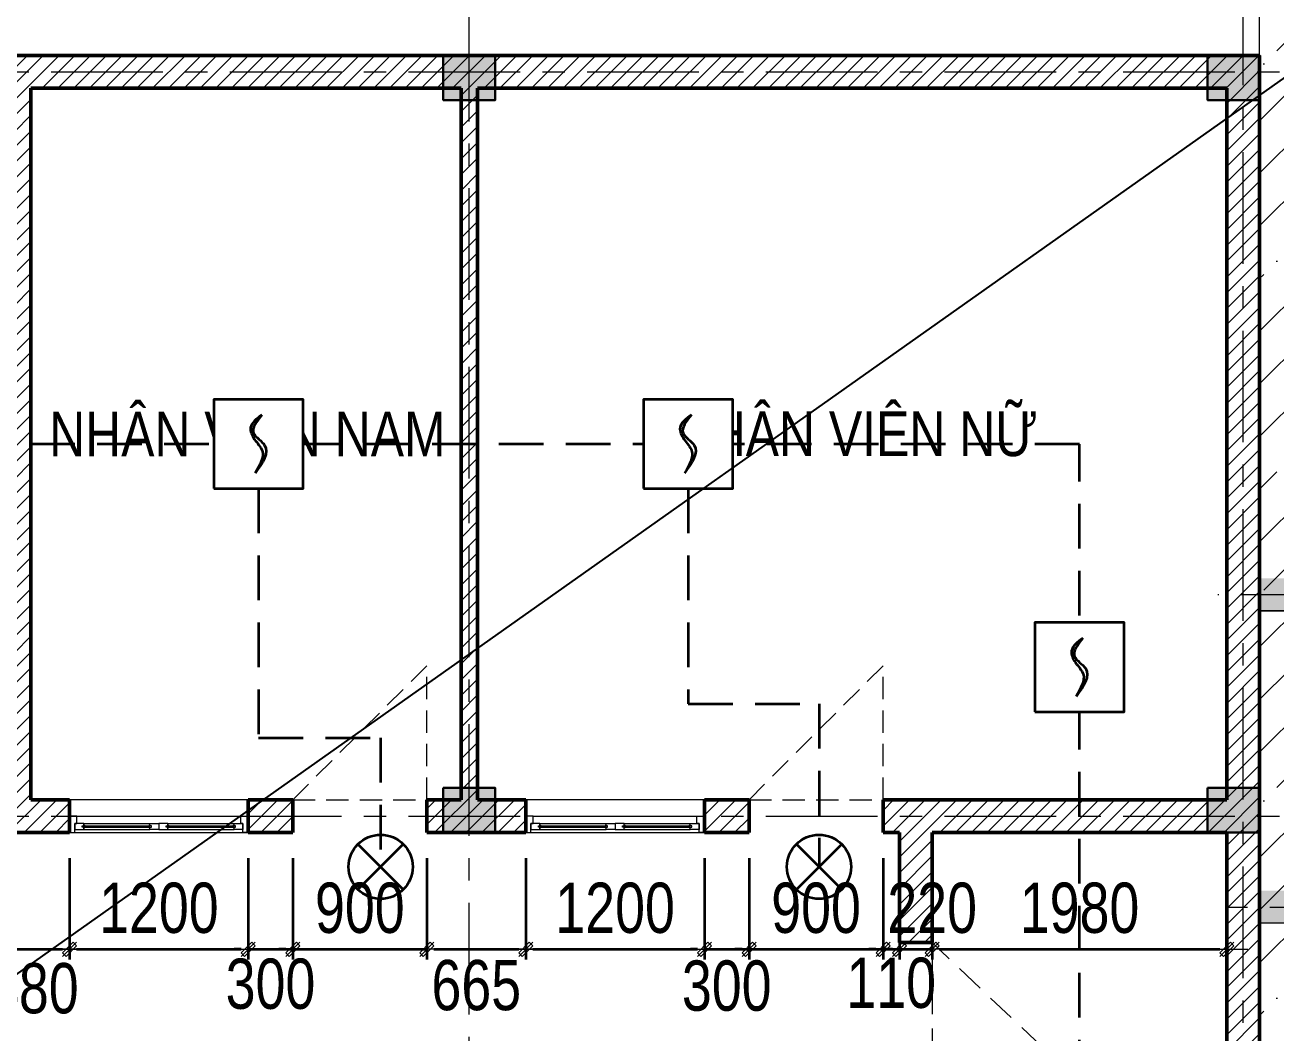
# Model space of a CAD drawing. Header units: millimetres. Extents: x 1109421 to 1726579, y -247837 to 144927.
# Drawn here: x 1494730 to 1503134, y -207177 to -200406 of the extents above; entities that cross this region are included whole.
import ezdxf

# ---------------------------------------------------------------- set-up
doc = ezdxf.new("R2010")
doc.units = ezdxf.units.MM
doc.header["$LTSCALE"] = 600
doc.header["$MEASUREMENT"] = 0
doc.set_wipeout_variables(frame=1)
for name, pattern in [('00_Hidden', [2.4, 1.6, -0.8]), ('CENTER', [2, 1.25, -0.25, 0.25, -0.25]), ('DASHED', [0.75, 0.5, -0.25]), ('HIDDEN', [0.375, 0.25, -0.125])]:
    doc.linetypes.add(name, pattern=pattern)
doc.layers.get('0').update_dxf_attribs({"lineweight": 0})
doc.layers.get('Defpoints').update_dxf_attribs({"lineweight": 0})
for name, color, linetype, lineweight in [('0.15_Cua', 144, 'Continuous', 15), ('cat1', 30, 'Continuous', 50), ('cat2', 22, 'Continuous', 30), ('dim', 144, 'Continuous', 13), ('hatch1', 136, 'Continuous', 9), ('LC Khac', 4, 'Continuous', 9), ('LC MANH DUT', 35, 'HIDDEN', 5), ('LC Text2', 7, 'Continuous', 25), ('Noi that', 35, 'Continuous', 9), ('PCCC - BAOCHAY - THIETBI', 6, 'Continuous', 35), ('PCCC-BAO CHAY - DAY', 3, 'DASHED', 35), ('PCCC-BAOCHAY-THIETBI', 6, 'Continuous', 35), ('thay1', 63, 'Continuous', 18), ('truc', 76, 'CENTER', 9)]:
    doc.layers.add(name, color=color, linetype=linetype, lineweight=lineweight)
doc.layers.add('KCS_Plotter', color=11, linetype='Continuous', plot=False)
doc.styles.add('HOATBIF', font='hoatbif.shx', dxfattribs={"width": 0.8})
doc.styles.add('T2', font='VHARIAL.TTF', dxfattribs={"width": 0.8})
doc.dimstyles.new('1-135', dxfattribs={"dimscale": 135, "dimtxt": 2.5, "dimasz": 0.35, "dimexe": 0.5, "dimexo": 0, "dimgap": 0.8, "dimtad": 1, "dimdec": 0, "dimzin": 0, "dimdsep": 46, "dimtxsty": 'HOATBIF', "dimblk1": 'DOT', "dimblk2": 'DOT', "dimsah": 1, "dimcen": -1, "dimdle": 1, "dimclrd": 256, "dimclre": 256, "dimclrt": 4, "dimadec": 3, "dimazin": 2, "dimtfac": 0.333333, "dimtdec": 0, "dimtix": 1, "dimtmove": 2, "dimatfit": 3, "dimldrblk": 'DOT', "dimfxl": 1, "dimtvp": 0.833333, "dimtolj": 1, "dimtzin": 0, "dimarcsym": 0})

# ---------------------------------------------------------------- blocks, each defined once
blk = doc.blocks.new('t 2')
at = {"layer": 'LC Khac'}
for points in [[(-3600.3, -7447.6), (-3600.3, -7227.6), (-3250.3, -7227.6), (-3250.3, -7447.6)], [(-3380.4, -9544.5), (-3600.4, -9544.5), (-3600.4, -9324.5), (-3380.4, -9324.5)]]:
    blk.add_hatch(color=256, dxfattribs=at).paths.add_polyline_path(points)
at = {"layer": 'LC Khac', "ltscale": 5}
for points in [[(-3380.6, -7444.3), (-3600.6, -7444.3), (-3600.6, -1637.4), (-3380.6, -1637.4)], [(-3600.6, -7444.3), (-3380.4, -7444.3), (-3380.4, -9544.5), (-3600.6, -9544.5)], [(-3600.4, -12837.7), (-3380.4, -12837.7), (-3380.4, -9544.5), (-3600.4, -9544.5)]]:
    blk.add_lwpolyline(points, close=True, dxfattribs=at)
at = {"layer": 'truc'}
for p, q in [((1825.2, -7337.1), (-3881.1, -7337.6)), ((2019.3, -9437.1), (-3881.1, -9437.6))]:
    blk.add_line(p, q, dxfattribs=at)
blk = doc.blocks.new('DOT')
at = {"layer": 'dim'}
for p, q in [((-3, 0), (3, 0)), ((-1, -1), (1, 1))]:
    blk.add_line(p, q, dxfattribs=at)
blk.add_lwpolyline([(0.5, 1), (-1, -0.5), (-0.5, -1), (1, 0.5)], close=True, dxfattribs=at)
blk = doc.blocks.new('*D2394')
at = {"layer": 'Defpoints', "color": 0, "transparency": 16777216}
for p in [(37469.5, 15463), (37949.5, 15463), (37949.5, 14850.7)]:
    blk.add_point(p, dxfattribs=at)
at = {"layer": 'dim', "lineweight": -2, "transparency": 16777216}
for p, q in [((37469.5, 15463), (37469.5, 14783.2)), ((37949.5, 15463), (37949.5, 14783.2)), ((37516.7, 14850.7), (37902.2, 14850.7))]:
    blk.add_line(p, q, dxfattribs=at)
at = {"layer": 'dim', "lineweight": -2, "transparency": 16777216, "xscale": 47.25, "yscale": 47.25, "zscale": 47.25, "rotation": 180}
blk.add_blockref('DOT', (37469.5, 14850.7), dxfattribs=at)
at = {"layer": 'dim', "lineweight": -2, "transparency": 16777216, "xscale": 47.25, "yscale": 47.25, "zscale": 47.25}
blk.add_blockref('DOT', (37949.5, 14850.7), dxfattribs=at)
at = {"layer": 'dim', "color": 4, "transparency": 16777216, "insert": (37709.5, 14587.2), "char_height": 337.5, "attachment_point": 5, "style": 'HOATBIF'}
blk.add_mtext('\\A1;480', dxfattribs=at)
blk = doc.blocks.new('_Dot')
at = {"color": 0, "linetype": 'ByBlock', "lineweight": -2}
blk.add_line((-0.5, 0), (-1, 0), dxfattribs=at)
at = {"color": 0, "linetype": 'ByBlock', "const_width": 0.5}
blk.add_lwpolyline([(-0.25, 0, 1), (0.25, 0, 1)], format="xyb", close=True, dxfattribs=at)
blk = doc.blocks.new('*D2395')
at = {"layer": 'Defpoints', "color": 0, "transparency": 16777216}
for p in [(37949.5, 15463), (39149.5, 15463), (39149.5, 14850.7)]:
    blk.add_point(p, dxfattribs=at)
at = {"layer": 'dim', "lineweight": -2, "transparency": 16777216}
for p, q in [((37949.5, 15463), (37949.5, 14783.2)), ((39149.5, 15463), (39149.5, 14783.2)), ((37996.7, 14850.7), (39102.2, 14850.7))]:
    blk.add_line(p, q, dxfattribs=at)
at = {"layer": 'dim', "lineweight": -2, "transparency": 16777216, "xscale": 47.25, "yscale": 47.25, "zscale": 47.25, "rotation": 180}
blk.add_blockref('DOT', (37949.5, 14850.7), dxfattribs=at)
at = {"layer": 'dim', "lineweight": -2, "transparency": 16777216, "xscale": 47.25, "yscale": 47.25, "zscale": 47.25}
blk.add_blockref('DOT', (39149.5, 14850.7), dxfattribs=at)
at = {"layer": 'dim', "color": 4, "transparency": 16777216, "insert": (38549.5, 15127.5), "char_height": 337.5, "attachment_point": 5, "style": 'HOATBIF'}
blk.add_mtext('\\A1;1200', dxfattribs=at)
blk = doc.blocks.new('*D2396')
at = {"layer": 'Defpoints', "color": 0, "transparency": 16777216}
for p in [(39149.5, 15463), (39449.5, 15463), (39449.5, 14850.7)]:
    blk.add_point(p, dxfattribs=at)
at = {"layer": 'dim', "lineweight": -2, "transparency": 16777216}
for p, q in [((39149.5, 15463), (39149.5, 14783.2)), ((39449.5, 15463), (39449.5, 14783.2)), ((39102.2, 14850.7), (39055, 14850.7)), ((39149.5, 14850.7), (39449.5, 14850.7)), ((39496.7, 14850.7), (39544, 14850.7))]:
    blk.add_line(p, q, dxfattribs=at)
at = {"layer": 'dim', "lineweight": -2, "transparency": 16777216, "xscale": 47.25, "yscale": 47.25, "zscale": 47.25}
blk.add_blockref('DOT', (39149.5, 14850.7), dxfattribs=at)
at = {"layer": 'dim', "lineweight": -2, "transparency": 16777216, "xscale": 47.25, "yscale": 47.25, "zscale": 47.25, "rotation": 180}
blk.add_blockref('DOT', (39449.5, 14850.7), dxfattribs=at)
at = {"layer": 'dim', "color": 4, "transparency": 16777216, "insert": (39299.5, 14617.3), "char_height": 337.5, "attachment_point": 5, "style": 'HOATBIF'}
blk.add_mtext('\\A1;300', dxfattribs=at)
blk = doc.blocks.new('*D2397')
at = {"layer": 'Defpoints', "color": 0, "transparency": 16777216}
for p in [(39449.5, 15463), (40349.5, 15463), (40349.5, 14850.7)]:
    blk.add_point(p, dxfattribs=at)
at = {"layer": 'dim', "lineweight": -2, "transparency": 16777216}
for p, q in [((39449.5, 15463), (39449.5, 14783.2)), ((40349.5, 15463), (40349.5, 14783.2)), ((39402.2, 14850.7), (39355, 14850.7)), ((39449.5, 14850.7), (40349.5, 14850.7)), ((40396.7, 14850.7), (40444, 14850.7))]:
    blk.add_line(p, q, dxfattribs=at)
at = {"layer": 'dim', "lineweight": -2, "transparency": 16777216, "xscale": 47.25, "yscale": 47.25, "zscale": 47.25}
blk.add_blockref('DOT', (39449.5, 14850.7), dxfattribs=at)
at = {"layer": 'dim', "lineweight": -2, "transparency": 16777216, "xscale": 47.25, "yscale": 47.25, "zscale": 47.25, "rotation": 180}
blk.add_blockref('DOT', (40349.5, 14850.7), dxfattribs=at)
at = {"layer": 'dim', "color": 4, "transparency": 16777216, "insert": (39899.5, 15127.5), "char_height": 337.5, "attachment_point": 5, "style": 'HOATBIF'}
blk.add_mtext('\\A1;900', dxfattribs=at)
blk = doc.blocks.new('*D2398')
at = {"layer": 'Defpoints', "color": 0, "transparency": 16777216}
for p in [(40349.5, 15463), (41014.5, 15463), (41014.5, 14850.7)]:
    blk.add_point(p, dxfattribs=at)
at = {"layer": 'dim', "lineweight": -2, "transparency": 16777216}
for p, q in [((40349.5, 15463), (40349.5, 14783.2)), ((41014.5, 15463), (41014.5, 14783.2)), ((40396.7, 14850.7), (40967.2, 14850.7))]:
    blk.add_line(p, q, dxfattribs=at)
at = {"layer": 'dim', "lineweight": -2, "transparency": 16777216, "xscale": 47.25, "yscale": 47.25, "zscale": 47.25, "rotation": 180}
blk.add_blockref('DOT', (40349.5, 14850.7), dxfattribs=at)
at = {"layer": 'dim', "lineweight": -2, "transparency": 16777216, "xscale": 47.25, "yscale": 47.25, "zscale": 47.25}
blk.add_blockref('DOT', (41014.5, 14850.7), dxfattribs=at)
at = {"layer": 'dim', "color": 4, "transparency": 16777216, "insert": (40682, 14608.1), "char_height": 337.5, "attachment_point": 5, "style": 'HOATBIF'}
blk.add_mtext('\\A1;665', dxfattribs=at)
blk = doc.blocks.new('*D2399')
at = {"layer": 'Defpoints', "color": 0, "transparency": 16777216}
for p in [(41014.5, 15463), (42214.5, 15463), (42214.5, 14850.7)]:
    blk.add_point(p, dxfattribs=at)
at = {"layer": 'dim', "lineweight": -2, "transparency": 16777216}
for p, q in [((41014.5, 15463), (41014.5, 14783.2)), ((42214.5, 15463), (42214.5, 14783.2)), ((41061.7, 14850.7), (42167.2, 14850.7))]:
    blk.add_line(p, q, dxfattribs=at)
at = {"layer": 'dim', "lineweight": -2, "transparency": 16777216, "xscale": 47.25, "yscale": 47.25, "zscale": 47.25, "rotation": 180}
blk.add_blockref('DOT', (41014.5, 14850.7), dxfattribs=at)
at = {"layer": 'dim', "lineweight": -2, "transparency": 16777216, "xscale": 47.25, "yscale": 47.25, "zscale": 47.25}
blk.add_blockref('DOT', (42214.5, 14850.7), dxfattribs=at)
at = {"layer": 'dim', "color": 4, "transparency": 16777216, "insert": (41614.5, 15127.5), "char_height": 337.5, "attachment_point": 5, "style": 'HOATBIF'}
blk.add_mtext('\\A1;1200', dxfattribs=at)
blk = doc.blocks.new('*D2400')
at = {"layer": 'Defpoints', "color": 0, "transparency": 16777216}
for p in [(42214.5, 15463), (42514.5, 15463), (42514.5, 14850.7)]:
    blk.add_point(p, dxfattribs=at)
at = {"layer": 'dim', "lineweight": -2, "transparency": 16777216}
for p, q in [((42214.5, 15463), (42214.5, 14783.2)), ((42514.5, 15463), (42514.5, 14783.2)), ((42167.2, 14850.7), (42120, 14850.7)), ((42214.5, 14850.7), (42514.5, 14850.7)), ((42561.7, 14850.7), (42609, 14850.7))]:
    blk.add_line(p, q, dxfattribs=at)
at = {"layer": 'dim', "lineweight": -2, "transparency": 16777216, "xscale": 47.25, "yscale": 47.25, "zscale": 47.25}
blk.add_blockref('DOT', (42214.5, 14850.7), dxfattribs=at)
at = {"layer": 'dim', "lineweight": -2, "transparency": 16777216, "xscale": 47.25, "yscale": 47.25, "zscale": 47.25, "rotation": 180}
blk.add_blockref('DOT', (42514.5, 14850.7), dxfattribs=at)
at = {"layer": 'dim', "color": 4, "transparency": 16777216, "insert": (42364.5, 14604.7), "char_height": 337.5, "attachment_point": 5, "style": 'HOATBIF'}
blk.add_mtext('\\A1;300', dxfattribs=at)
blk = doc.blocks.new('*D2401')
at = {"layer": 'Defpoints', "color": 0, "transparency": 16777216}
for p in [(42514.5, 15463), (43414.5, 15463), (43414.5, 14850.7)]:
    blk.add_point(p, dxfattribs=at)
at = {"layer": 'dim', "lineweight": -2, "transparency": 16777216}
for p, q in [((42514.5, 15463), (42514.5, 14783.2)), ((43414.5, 15463), (43414.5, 14783.2)), ((42467.2, 14850.7), (42420, 14850.7)), ((42514.5, 14850.7), (43414.5, 14850.7)), ((43461.7, 14850.7), (43509, 14850.7))]:
    blk.add_line(p, q, dxfattribs=at)
at = {"layer": 'dim', "lineweight": -2, "transparency": 16777216, "xscale": 47.25, "yscale": 47.25, "zscale": 47.25}
blk.add_blockref('DOT', (42514.5, 14850.7), dxfattribs=at)
at = {"layer": 'dim', "lineweight": -2, "transparency": 16777216, "xscale": 47.25, "yscale": 47.25, "zscale": 47.25, "rotation": 180}
blk.add_blockref('DOT', (43414.5, 14850.7), dxfattribs=at)
at = {"layer": 'dim', "color": 4, "transparency": 16777216, "insert": (42964.5, 15127.5), "char_height": 337.5, "attachment_point": 5, "style": 'HOATBIF'}
blk.add_mtext('\\A1;900', dxfattribs=at)
blk = doc.blocks.new('*D2402')
at = {"layer": 'Defpoints', "color": 0, "transparency": 16777216}
for p in [(43414.5, 15463), (43524.5, 15463), (43524.5, 14850.7)]:
    blk.add_point(p, dxfattribs=at)
at = {"layer": 'dim', "lineweight": -2, "transparency": 16777216}
for p, q in [((43414.5, 15463), (43414.5, 14783.2)), ((43524.5, 15463), (43524.5, 14783.2)), ((43367.2, 14850.7), (43320, 14850.7)), ((43414.5, 14850.7), (43524.5, 14850.7)), ((43571.7, 14850.7), (43619, 14850.7))]:
    blk.add_line(p, q, dxfattribs=at)
at = {"layer": 'dim', "lineweight": -2, "transparency": 16777216, "xscale": 47.25, "yscale": 47.25, "zscale": 47.25}
blk.add_blockref('DOT', (43414.5, 14850.7), dxfattribs=at)
at = {"layer": 'dim', "lineweight": -2, "transparency": 16777216, "xscale": 47.25, "yscale": 47.25, "zscale": 47.25, "rotation": 180}
blk.add_blockref('DOT', (43524.5, 14850.7), dxfattribs=at)
at = {"layer": 'dim', "color": 4, "transparency": 16777216, "insert": (43469.5, 14623.6), "char_height": 337.5, "attachment_point": 5, "style": 'HOATBIF'}
blk.add_mtext('\\A1;110', dxfattribs=at)
blk = doc.blocks.new('*D2403')
at = {"layer": 'Defpoints', "color": 0, "transparency": 16777216}
for p in [(43524.5, 15463), (43744.5, 15463), (43744.5, 14850.7)]:
    blk.add_point(p, dxfattribs=at)
at = {"layer": 'dim', "lineweight": -2, "transparency": 16777216}
for p, q in [((43524.5, 15463), (43524.5, 14783.2)), ((43744.5, 15463), (43744.5, 14783.2)), ((43477.2, 14850.7), (43430, 14850.7)), ((43524.5, 14850.7), (43744.5, 14850.7)), ((43791.7, 14850.7), (43839, 14850.7))]:
    blk.add_line(p, q, dxfattribs=at)
at = {"layer": 'dim', "lineweight": -2, "transparency": 16777216, "xscale": 47.25, "yscale": 47.25, "zscale": 47.25}
blk.add_blockref('DOT', (43524.5, 14850.7), dxfattribs=at)
at = {"layer": 'dim', "lineweight": -2, "transparency": 16777216, "xscale": 47.25, "yscale": 47.25, "zscale": 47.25, "rotation": 180}
blk.add_blockref('DOT', (43744.5, 14850.7), dxfattribs=at)
at = {"layer": 'dim', "color": 4, "transparency": 16777216, "insert": (43744.5, 15127.5), "char_height": 337.5, "attachment_point": 5, "style": 'HOATBIF'}
blk.add_mtext('\\A1;220', dxfattribs=at)
blk = doc.blocks.new('*D2404')
at = {"layer": 'Defpoints', "color": 0, "transparency": 16777216}
for p in [(43744.5, 15463), (45724.5, 15463), (45724.5, 14850.7)]:
    blk.add_point(p, dxfattribs=at)
at = {"layer": 'dim', "lineweight": -2, "transparency": 16777216}
for p, q in [((43744.5, 15463), (43744.5, 14783.2)), ((45724.5, 15463), (45724.5, 14783.2)), ((43791.7, 14850.7), (45677.2, 14850.7))]:
    blk.add_line(p, q, dxfattribs=at)
at = {"layer": 'dim', "lineweight": -2, "transparency": 16777216, "xscale": 47.25, "yscale": 47.25, "zscale": 47.25, "rotation": 180}
blk.add_blockref('DOT', (43744.5, 14850.7), dxfattribs=at)
at = {"layer": 'dim', "lineweight": -2, "transparency": 16777216, "xscale": 47.25, "yscale": 47.25, "zscale": 47.25}
blk.add_blockref('DOT', (45724.5, 14850.7), dxfattribs=at)
at = {"layer": 'dim', "color": 4, "transparency": 16777216, "insert": (44734.5, 15127.5), "char_height": 337.5, "attachment_point": 5, "style": 'HOATBIF'}
blk.add_mtext('\\A1;1980', dxfattribs=at)
blk = doc.blocks.new('*U599')
for p, q in [((35, 0), (1165, 0)), ((660, -20), (1105, -20)), ((660, -60), (1105, -60)), ((50, -110), (1150, -110))]:
    blk.add_line(p, q)
at = {"color": 8, "lineweight": 5}
for p, q in [((95, -20), (540, -20)), ((95, -35), (540, -35)), ((95, -45), (540, -45)), ((95, -60), (540, -60)), ((660, -20), (1105, -20)), ((660, -35), (1105, -35)), ((660, -45), (1105, -45)), ((660, -60), (1105, -60))]:
    blk.add_line(p, q, dxfattribs=at)
for points in [[(0, 0), (35, 0), (35, -60), (50, -60), (50, -110), (0, -110), (0, 0)], [(1200, 0), (1165, 0), (1165, -60), (1150, -60), (1150, -110), (1200, -110), (1200, 0)], [(660, -45), (660, -60), (600, -60), (600, -20), (660, -20), (660, -35), (650, -35), (650, -45), (660, -45)], [(1105, -45), (1105, -60), (1165, -60), (1165, -20), (1105, -20), (1105, -35), (1115, -35), (1115, -45), (1105, -45)]]:
    blk.add_lwpolyline(points)
for points in [[(35, -20), (95, -20), (95, -35), (85, -35), (85, -45), (95, -45), (95, -60), (35, -60)], [(600, -20), (540, -20), (540, -35), (550, -35), (550, -45), (540, -45), (540, -60), (600, -60)]]:
    blk.add_lwpolyline(points, close=True)
for points in [[(95, -28.8, -0.312187), (102.1, -35, -0.312187)], [(95, -51.2, 0.312187), (102.1, -45, 0.312187)], [(540, -28.8, 0.312187), (532.9, -35, 0.312187)], [(540, -51.2, -0.312187), (532.9, -45, -0.312187)]]:
    blk.add_lwpolyline(points, format="xyb", dxfattribs=at)
for centre, start, end in [((659.1, -37), 14.21506, 83.56577), ((659.1, -43), 276.43423, 345.78494), ((1105.9, -37), 96.43423, 165.78494), ((1105.9, -43), 194.21506, 263.56577)]:
    blk.add_arc(centre, 8.25, start, end, dxfattribs=at)
blk = doc.blocks.new('*U600')
for p, q in [((35, 0), (1165, 0)), ((660, -20), (1105, -20)), ((660, -60), (1105, -60)), ((50, -110), (1150, -110))]:
    blk.add_line(p, q)
at = {"color": 8, "lineweight": 5}
for p, q in [((95, -20), (540, -20)), ((95, -35), (540, -35)), ((95, -45), (540, -45)), ((95, -60), (540, -60)), ((660, -20), (1105, -20)), ((660, -35), (1105, -35)), ((660, -45), (1105, -45)), ((660, -60), (1105, -60))]:
    blk.add_line(p, q, dxfattribs=at)
for points in [[(0, 0), (35, 0), (35, -60), (50, -60), (50, -110), (0, -110), (0, 0)], [(1200, 0), (1165, 0), (1165, -60), (1150, -60), (1150, -110), (1200, -110), (1200, 0)], [(660, -45), (660, -60), (600, -60), (600, -20), (660, -20), (660, -35), (650, -35), (650, -45), (660, -45)], [(1105, -45), (1105, -60), (1165, -60), (1165, -20), (1105, -20), (1105, -35), (1115, -35), (1115, -45), (1105, -45)]]:
    blk.add_lwpolyline(points)
for points in [[(35, -20), (95, -20), (95, -35), (85, -35), (85, -45), (95, -45), (95, -60), (35, -60)], [(600, -20), (540, -20), (540, -35), (550, -35), (550, -45), (540, -45), (540, -60), (600, -60)]]:
    blk.add_lwpolyline(points, close=True)
for points in [[(95, -28.8, -0.312187), (102.1, -35, -0.312187)], [(95, -51.2, 0.312187), (102.1, -45, 0.312187)], [(540, -28.8, 0.312187), (532.9, -35, 0.312187)], [(540, -51.2, -0.312187), (532.9, -45, -0.312187)]]:
    blk.add_lwpolyline(points, format="xyb", dxfattribs=at)
for centre, start, end in [((659.1, -37), 14.21506, 83.56577), ((659.1, -43), 276.43423, 345.78494), ((1105.9, -37), 96.43423, 165.78494), ((1105.9, -43), 194.21506, 263.56577)]:
    blk.add_arc(centre, 8.25, start, end, dxfattribs=at)
blk = doc.blocks.new('COT BT')
at = {"layer": 'cat2', "ltscale": 2}
h = blk.add_hatch(color=256, dxfattribs=at)
h.dxf.hatch_style = 1
h.paths.add_polyline_path([(240, 190), (-110, 190), (-110, -110), (240, -110)])
blk.add_lwpolyline([(-110, 190), (240, 190), (240, -110), (-110, -110)], close=True, dxfattribs=at)
blk = doc.blocks.new('DAU BAO KHOI')
blk.add_wipeout([(-2, 2), (-2, -2), (2, -2), (2, 2)])
at = {"layer": 'PCCC - BAOCHAY - THIETBI'}
blk.add_lwpolyline([(-2, -2), (2, -2), (2, 2), (-2, 2)], close=True, dxfattribs=at)
for points in [[(0.152, 1.305), (-0.357, 0.733), (-0.18, 0.209), (0.162, -0.292), (-0.152, -1.305)], [(0.152, 1.305), (-0.222, 0.489), (0.268, -0.047), (-0.152, -1.305)]]:
    blk.add_spline(points, degree=3, dxfattribs=at)
blk = doc.blocks.new('den bao chay phong')
at = {"layer": 'PCCC - BAOCHAY - THIETBI'}
for p, q in [((1153511, 58868.8), (1153815.6, 58564.2)), ((1153511, 58564.2), (1153815.6, 58868.8))]:
    blk.add_line(p, q, dxfattribs=at)
blk.add_ellipse((1153663.3, 58716.5), major_axis=(152.3, 152.3), ratio=1, start_param=5.497787, end_param=11.780972, dxfattribs=at)
blk = doc.blocks.new('A$C08333679')
at = {"layer": 'hatch1'}
h = blk.add_hatch(dxfattribs=at)
h.set_pattern_fill('ANSI35', color=256, scale=2000)
h.set_pattern_definition([(45, (-2044061.8, -34408.93), (-353.55339, 353.55339), []), (45, (-2043708.24, -34408.93), (-353.55339, 353.55339), [625, -125, 0, -125])])
h.paths.add_polyline_path([(48506.3, 22932.4), (45944.5, 22932.4), (45944.5, 8635.4), (48506.3, 8635.4)])
h.paths.add_polyline_path([(46377.7, 15526.6), (48065.2, 15526.6), (48065.2, 16249.7), (46377.7, 16249.7)], flags=24)
h.paths.add_polyline_path([(45979.5, 16046.1), (48486.8, 16046.1), (48486.8, 16777.5), (45979.5, 16777.5)], flags=24)
h = blk.add_hatch(dxfattribs=at)
h.set_pattern_fill('ANSI31', color=256, scale=600)
h.set_pattern_definition([(45, (-2017569.24, 46159.94), (-53.0330086, 53.0330086), [])])
h.paths.add_polyline_path([(45944.5, 20855.4), (3924.5, 20855.4), (3924.5, 15345.4), (4144.5, 15345.4), (4144.5, 20635.4), (6384.5, 20635.4), (6384.5, 14845.4), (6604.5, 14845.4), (6604.5, 20635.4), (15924.5, 20635.4), (15924.5, 15445.4), (16144.5, 15445.4), (16144.5, 15635.4), (19424.5, 15635.4), (19424.5, 15745.4), (16144.5, 15745.4), (16144.5, 20635.4), (20644.5, 20635.4), (20644.5, 15745.4), (20424.5, 15745.4), (20424.5, 15635.4), (21266.3, 15635.4), (21486.3, 15855.4), (20864.5, 15855.4), (20864.5, 20635.4), (23324.5, 20635.4), (23324.5, 15855.4), (22646.3, 15855.4), (22866.3, 15635.4), (25754.5, 15635.4), (25754.5, 15745.4), (23544.5, 15745.4), (23544.5, 20635.4), (28524.5, 20635.4), (28524.5, 15745.4), (28744.5, 15745.4), (28744.5, 20635.4), (31569.5, 20635.4), (31569.5, 17635.4), (30469.5, 17635.4), (30469.5, 16755.4), (30579.5, 16755.4), (30579.5, 17525.4), (32579.5, 17525.4), (32579.5, 16755.4), (32689.5, 16755.4), (32689.5, 17635.4), (31789.5, 17635.4), (31789.5, 20635.4), (34524.5, 20635.4), (34524.5, 15745.4), (32689.5, 15745.4), (32689.5, 15855.4), (32579.5, 15855.4), (32579.5, 15635.4), (35069.5, 15635.4), (35069.5, 15855.4), (34744.5, 15855.4), (34744.5, 20635.4), (37579.5, 20635.4), (37579.5, 15855.4), (37469.5, 15855.4), (37469.5, 15635.4), (37579.5, 15635.4), (37949.5, 15635.4), (37949.5, 15855.4), (37689.5, 15855.4), (37689.5, 20635.4), (40579.5, 20635.4), (40579.5, 15855.4), (40349.5, 15855.4), (40349.5, 15635.4), (41014.5, 15635.4), (41014.5, 15855.4), (40689.5, 15855.4), (40689.5, 20635.4), (45724.5, 20635.4), (45724.5, 15855.4), (43414.5, 15855.4), (43414.5, 15635.4), (43524.5, 15635.4), (43524.5, 14895.4), (43744.5, 14895.4), (43744.5, 15635.4), (45724.5, 15635.4), (45724.5, 8855.4), (44744.5, 8855.4), (44744.5, 8195.4), (45944.5, 8195.4), (45944.5, 8855.4)])
h.paths.add_polyline_path([(44964.5, 8635.4), (45724.5, 8635.4), (45724.5, 8415.4), (44964.5, 8415.4)], flags=16)
h.paths.add_polyline_path([(30579.5, 15855.4), (30469.5, 15855.4), (30469.5, 15745.4), (27054.5, 15745.4), (27054.5, 15635.4), (30579.5, 15635.4)], flags=17)
h.paths.add_polyline_path([(36569.5, 15855.4), (36269.5, 15855.4), (36269.5, 15635.4), (36569.5, 15635.4)], flags=17)
h.paths.add_polyline_path([(39449.5, 15855.4), (39149.5, 15855.4), (39149.5, 15635.4), (39449.5, 15635.4)], flags=17)
h.paths.add_polyline_path([(42514.5, 15855.4), (42214.5, 15855.4), (42214.5, 15635.4), (42514.5, 15635.4)], flags=17)
h.paths.add_polyline_path([(43744.5, 13995.4), (43524.5, 13995.4), (43524.5, 12855.4), (41809.5, 12855.4), (41809.5, 12635.4), (45724.5, 12635.4), (45724.5, 12855.4), (43744.5, 12855.4)], flags=17)
h.paths.add_polyline_path([(41659.5, 8855.4), (40634.5, 8855.4), (40634.5, 12635.4), (40809.5, 12635.4), (40809.5, 12855.4), (40354.5, 12855.4), (40354.5, 12635.4), (40524.5, 12635.4), (40524.5, 8855.4), (40059.5, 8855.4), (40059.5, 8635.4), (40459.5, 8635.4), (40459.5, 8195.4), (41659.5, 8195.4)])
h.paths.add_polyline_path([(40674, 8635.4), (41434, 8635.4), (41434, 8415.4), (40674, 8415.4)], flags=16)
h.paths.add_polyline_path([(37954.5, 12855.4), (37469.5, 12855.4), (37469.5, 12635.4), (37579.5, 12635.4), (37579.5, 8855.4), (37689.5, 8855.4), (37689.5, 12635.4), (37954.5, 12635.4)], flags=17)
h.paths.add_polyline_path([(35069.5, 12855.4), (34359.5, 12855.4), (34359.5, 12635.4), (34579.5, 12635.4), (34579.5, 8855.4), (34689.5, 8855.4), (34689.5, 12635.4), (35069.5, 12635.4)], flags=17)
h.paths.add_polyline_path([(36569.5, 12855.4), (36269.5, 12855.4), (36269.5, 12635.4), (36569.5, 12635.4)], flags=17)
h.paths.add_polyline_path([(39454.5, 12855.4), (39154.5, 12855.4), (39154.5, 12635.4), (39454.5, 12635.4)], flags=17)
h.paths.add_polyline_path([(35474.5, 8855.4), (35074.5, 8855.4), (34194.5, 8855.4), (33794.5, 8855.4), (33794.5, 8635.4), (34194.5, 8635.4), (34194.5, 8415.4), (35074.5, 8415.4), (35074.5, 8635.4), (35474.5, 8635.4)], flags=17)
h.paths.add_polyline_path([(33059.5, 12855.4), (28239.5, 12855.4), (28239.5, 12635.4), (33059.5, 12635.4)], flags=17)
h.paths.add_polyline_path([(26939.5, 12855.4), (26034.5, 12855.4), (26034.5, 8855.4), (26144.5, 8855.4), (26144.5, 12635.4), (26939.5, 12635.4)], flags=17)
h.paths.add_polyline_path([(29074.5, 8635.4), (29474.5, 8635.4), (29474.5, 8855.4), (29074.5, 8855.4), (28194.5, 8855.4), (28194.5, 8635.4), (28194.5, 8415.4), (29074.5, 8415.4)], flags=17)
h.paths.add_polyline_path([(23874.5, 8855.4), (22994.5, 8855.4), (22994.5, 8635.4), (22994.5, 8415.4), (23874.5, 8415.4)], flags=17)
h.paths.add_polyline_path([(21194.5, 8855.4), (20314.5, 8855.4), (19914.5, 8855.4), (19914.5, 8635.4), (20314.5, 8635.4), (20314.5, 8415.4), (21194.5, 8415.4), (21194.5, 8635.4)], flags=17)
h.paths.add_polyline_path([(16474.5, 8635.4), (16874.5, 8635.4), (16874.5, 8855.4), (16474.5, 8855.4), (16144.5, 8855.4), (16144.5, 13045.4), (15924.5, 13045.4), (15924.5, 8855.4), (15594.5, 8855.4), (15194.5, 8855.4), (15194.5, 8635.4), (15594.5, 8635.4), (15594.5, 8415.4), (16474.5, 8415.4)], flags=17)
h.paths.add_polyline_path([(10874.5, 8855.4), (10474.5, 8855.4), (9594.5, 8855.4), (9194.5, 8855.4), (9194.5, 8635.4), (9594.5, 8635.4), (9594.5, 8415.4), (10474.5, 8415.4), (10474.5, 8635.4), (10874.5, 8635.4)], flags=17)
h.paths.add_polyline_path([(5204.5, 8855.4), (4804.5, 8855.4), (4144.5, 8855.4), (4144.5, 13145.4), (3924.5, 13145.4), (3924.5, 8635.4), (3924.5, 8415.4), (4804.5, 8415.4), (4804.5, 8635.4), (5204.5, 8635.4)], flags=17)
h.paths.add_polyline_path([(6604.5, 13545.4), (6384.5, 13545.4), (6384.5, 8855.4), (6604.5, 8855.4)], flags=17)
at = {"layer": 'cat1'}
for p, q in [((3924.5, 20855.4), (45944.5, 20855.4)), ((45944.5, 20855.4), (45944.5, 8855.4)), ((37689.5, 15855.4), (37689.5, 20635.4)), ((37689.5, 20635.4), (40579.5, 20635.4)), ((40579.5, 15855.4), (40579.5, 20635.4)), ((40689.5, 20635.4), (45724.5, 20635.4)), ((40689.5, 15855.4), (40689.5, 20635.4)), ((45724.5, 15855.4), (45724.5, 20635.4)), ((37689.5, 15855.4), (37949.5, 15855.4)), ((37949.5, 15855.4), (37949.5, 15635.4)), ((39149.5, 15855.4), (39149.5, 15635.4)), ((39149.5, 15855.4), (39449.5, 15855.4)), ((39449.5, 15855.4), (39449.5, 15635.4)), ((40349.5, 15855.4), (40579.5, 15855.4)), ((40349.5, 15855.4), (40349.5, 15635.4)), ((40689.5, 15855.4), (41014.5, 15855.4)), ((41014.5, 15855.4), (41014.5, 15635.4)), ((42214.5, 15855.4), (42214.5, 15635.4)), ((42214.5, 15855.4), (42514.5, 15855.4)), ((42514.5, 15855.4), (42514.5, 15635.4)), ((43414.5, 15855.4), (43414.5, 15635.4)), ((43414.5, 15855.4), (45724.5, 15855.4)), ((37949.5, 15635.4), (37469.5, 15635.4)), ((39449.5, 15635.4), (39149.5, 15635.4)), ((41014.5, 15635.4), (40349.5, 15635.4)), ((42514.5, 15635.4), (42214.5, 15635.4)), ((43524.5, 15635.4), (43414.5, 15635.4)), ((43524.5, 14895.4), (43524.5, 15635.4)), ((43744.5, 14895.4), (43744.5, 15635.4)), ((45724.5, 15635.4), (43744.5, 15635.4)), ((45724.5, 8855.4), (45724.5, 15635.4)), ((43524.5, 14895.4), (43744.5, 14895.4))]:
    blk.add_line(p, q, dxfattribs=at)
at = {"layer": 'LC MANH DUT'}
for points in [[(39449.5, 15855.4), (40349.5, 15855.4), (40349.5, 16755.4), (39449.5, 15855.4)], [(42514.5, 15855.4), (43414.5, 15855.4), (43414.5, 16755.4), (42514.5, 15855.4)]]:
    blk.add_lwpolyline(points, dxfattribs=at)
at = {"layer": 'Noi that', "linetype": '00_Hidden', "ltscale": 0.2}
for p, q in [((43744.5, 14895.4), (43744.5, 13995.4)), ((44694.5, 13995.4), (43744.5, 14895.4))]:
    blk.add_line(p, q, dxfattribs=at)
at = {"layer": 'thay1'}
for points in [[(37949.5, 15635.4), (39149.5, 15635.4), (39149.5, 15855.4), (37949.5, 15855.4)], [(41014.5, 15635.4), (42214.5, 15635.4), (42214.5, 15855.4), (41014.5, 15855.4)]]:
    blk.add_lwpolyline(points, close=True, dxfattribs=at)
at = {"layer": 'truc'}
for p, q in [((40634.5, 3613.1), (40634.5, 23833.5)), ((45834.5, 3856.7), (45834.5, 23833.5)), ((1827.1, 20745.4), (48797.8, 20745.4)), ((1827.1, 15745.4), (48797.8, 15745.4))]:
    blk.add_line(p, q, dxfattribs=at)
at = {"layer": '0.15_Cua', "xscale": -1, "rotation": 180}
for name, p in [('*U599', (37949.5, 15635.4)), ('*U600', (41014.5, 15635.4))]:
    blk.add_blockref(name, p, dxfattribs=at)
at = {"layer": 'cat1'}
for name, p in [('t 2', (49544.8, 24569.8)), ('COT BT', (40569.5, 20665.4)), ('COT BT', (45704.5, 20665.4)), ('COT BT', (40569.5, 15745.4)), ('COT BT', (45704.5, 15745.4))]:
    blk.add_blockref(name, p, dxfattribs=at)
at = {"layer": 'LC Text2', "style": 'T2', "width": 0.8}
for s, p in [('nh©n viªn nam', (37812.2, 18161.8)), ('nh©n viªn n÷', (42007.8, 18163.8))]:
    blk.add_text(s, height=300, dxfattribs=at).set_placement(p)
at = {"layer": 'dim'}
for base, p1, p2, picture, middle in [((37949.5, 14850.7), (37469.5, 15463), (37949.5, 15463), '*D2394', (37709.5, 14587.2)), ((39449.5, 14850.7), (39149.5, 15463), (39449.5, 15463), '*D2396', (39299.5, 14617.3)), ((41014.5, 14850.7), (40349.5, 15463), (41014.5, 15463), '*D2398', (40682, 14608.1)), ((42514.5, 14850.7), (42214.5, 15463), (42514.5, 15463), '*D2400', (42364.5, 14604.7)), ((43524.5, 14850.7), (43414.5, 15463), (43524.5, 15463), '*D2402', (43469.5, 14623.6)), ((43744.5, 14850.7), (43524.5, 15463), (43744.5, 15463), '*D2403', (43744.5, 15127.5))]:
    dim = blk.add_linear_dim(base=base, p1=p1, p2=p2, dimstyle='1-135', dxfattribs=at)
    dim.commit()
    dim.dimension.update_dxf_attribs({"geometry": picture, "text_midpoint": middle, "dimtype": 160})
for base, p1, p2, picture, middle in [((39149.5, 14850.7), (37949.5, 15463), (39149.5, 15463), '*D2395', (38549.5, 15127.5)), ((40349.5, 14850.7), (39449.5, 15463), (40349.5, 15463), '*D2397', (39899.5, 15127.5)), ((42214.5, 14850.7), (41014.5, 15463), (42214.5, 15463), '*D2399', (41614.5, 15127.5)), ((43414.5, 14850.7), (42514.5, 15463), (43414.5, 15463), '*D2401', (42964.5, 15127.5)), ((45724.5, 14850.7), (43744.5, 15463), (45724.5, 15463), '*D2404', (44734.5, 15127.5))]:
    dim = blk.add_linear_dim(base=base, p1=p1, p2=p2, dimstyle='1-135', dxfattribs=at)
    dim.commit()
    dim.dimension.update_dxf_attribs({"geometry": picture, "text_midpoint": middle})

msp = doc.modelspace()

# ---------------------------------------------------------------- linework, layer by layer
at = {"layer": 'PCCC-BAO CHAY - DAY'}
for points in [[(1471243.7, -210830.3), (1473155.7, -210830.3), (1473155.7, -209220.3), (1484212.3, -209220.3), (1484212.3, -210720.3), (1497523.3, -210720.3), (1497523.3, -208422.6), (1501813.7, -208422.6), (1501813.7, -203220.3), (1484013.7, -203220.3)], [(1496298.7, -203520.3), (1496298.7, -205193.5), (1497118.7, -205193.5), (1497118.7, -206060.8)], [(1499183.7, -203520.3), (1499183.7, -204965.9), (1500063.7, -204965.9), (1500063.7, -206060.8)]]:
    msp.add_lwpolyline(points, dxfattribs=at)

# ---------------------------------------------------------------- next in the draw order: block references
msp.add_blockref('A$C08333679', (1457079.2, -221465.7), dxfattribs=at)

# ---------------------------------------------------------------- next in the draw order: block references
at = {"layer": 'cat1'}
for p in [(343455.4, -264777.2), (346400.4, -264777.2)]:
    msp.add_blockref('den bao chay phong', p, dxfattribs=at)
at = {"layer": 'PCCC-BAOCHAY-THIETBI', "xscale": 150, "yscale": 150, "zscale": 150}
for p in [(1496298.7, -203220.3), (1499183.7, -203220.3), (1501813.7, -204720.3)]:
    msp.add_blockref('DAU BAO KHOI', p, dxfattribs=at)

# ---------------------------------------------------------------- next in the draw order: linework, layer by layer
at = {"layer": 'KCS_Plotter'}
msp.add_line((1455707.3, -234336.5), (1515914.4, -191761.5), dxfattribs=at)

doc.saveas('drawing.dxf')
